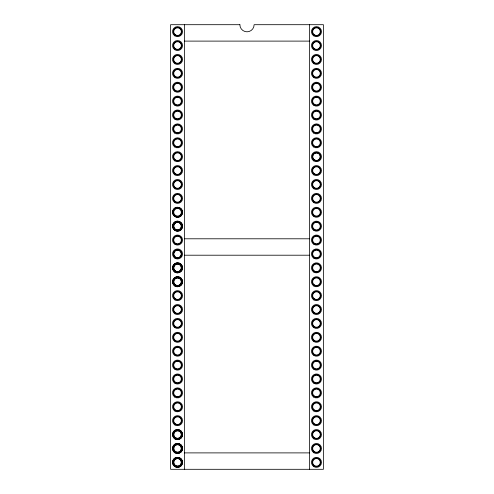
<?xml version="1.0" encoding="UTF-8"?>
<svg xmlns="http://www.w3.org/2000/svg" width="494" height="494" viewBox="0 0 494 494"><rect width="100%" height="100%" fill="white"/><g stroke="black" fill="none" stroke-linecap="round" stroke-linejoin="round"><path stroke-width="0.74" d="M184.478 41.107L309.522 41.107M184.478 238.793L309.522 238.793M184.478 255.207L309.522 255.207M184.478 452.893L309.522 452.893M309.522 24.7L309.522 469.3M184.478 24.7L184.478 469.3M239.886 24.7L170.584 24.7L170.584 469.3L323.416 469.3L323.416 24.7L254.114 24.7A7.114 7.114 0 0 1 247 31.814A7.114 7.114 0 0 1 239.886 24.7M314.338 466.046A4.267 4.267 0 0 0 320.736 462.353A4.267 4.267 0 0 0 314.338 458.66A4.267 4.267 0 0 0 314.338 466.046M313.956 466.713A5.033 5.033 0 0 0 321.501 462.353A5.033 5.033 0 0 0 313.956 457.994A5.033 5.033 0 0 0 313.956 466.713M314.555 465.669A3.829 3.829 0 0 0 320.297 462.353A3.829 3.829 0 0 0 314.555 459.037A3.829 3.829 0 0 0 314.555 465.669M314.338 452.152A4.267 4.267 0 0 0 320.736 448.459A4.267 4.267 0 0 0 314.338 444.767A4.267 4.267 0 0 0 314.338 452.152M313.956 452.819A5.033 5.033 0 0 0 321.501 448.459A5.033 5.033 0 0 0 313.956 444.1A5.033 5.033 0 0 0 313.956 452.819M314.555 451.775A3.829 3.829 0 0 0 320.297 448.459A3.829 3.829 0 0 0 314.555 445.143A3.829 3.829 0 0 0 314.555 451.775M314.338 438.258A4.267 4.267 0 0 0 320.736 434.566A4.267 4.267 0 0 0 314.338 430.873A4.267 4.267 0 0 0 314.338 438.258M313.956 438.925A5.033 5.033 0 0 0 321.501 434.566A5.033 5.033 0 0 0 313.956 430.206A5.033 5.033 0 0 0 313.956 438.925M314.555 437.882A3.829 3.829 0 0 0 320.297 434.566A3.829 3.829 0 0 0 314.555 431.25A3.829 3.829 0 0 0 314.555 437.882M314.338 424.365A4.267 4.267 0 0 0 320.736 420.672A4.267 4.267 0 0 0 314.338 416.979A4.267 4.267 0 0 0 314.338 424.365M313.956 425.031A5.033 5.033 0 0 0 321.501 420.672A5.033 5.033 0 0 0 313.956 416.312A5.033 5.033 0 0 0 313.956 425.031M314.555 423.988A3.829 3.829 0 0 0 320.297 420.672A3.829 3.829 0 0 0 314.555 417.356A3.829 3.829 0 0 0 314.555 423.988M314.338 410.471A4.267 4.267 0 0 0 320.736 406.778A4.267 4.267 0 0 0 314.338 403.085A4.267 4.267 0 0 0 314.338 410.471M313.956 411.138A5.033 5.033 0 0 0 321.501 406.778A5.033 5.033 0 0 0 313.956 402.419A5.033 5.033 0 0 0 313.956 411.138M314.555 410.094A3.829 3.829 0 0 0 320.297 406.778A3.829 3.829 0 0 0 314.555 403.462A3.829 3.829 0 0 0 314.555 410.094M314.079 396.416A4.267 4.267 0 0 0 320.723 393.187A4.267 4.267 0 0 0 314.604 389.05A4.267 4.267 0 0 0 314.079 396.416M313.647 397.053A5.033 5.033 0 0 0 321.489 393.243A5.033 5.033 0 0 0 314.27 388.358A5.033 5.033 0 0 0 313.647 397.053M314.32 396.058A3.829 3.829 0 0 0 320.285 393.156A3.829 3.829 0 0 0 314.795 389.439A3.829 3.829 0 0 0 314.32 396.058M314.079 382.523A4.267 4.267 0 0 0 320.723 379.293A4.267 4.267 0 0 0 314.604 375.156A4.267 4.267 0 0 0 314.079 382.523M313.956 383.35A5.033 5.033 0 0 0 321.501 378.991A5.033 5.033 0 0 0 313.956 374.631A5.033 5.033 0 0 0 313.956 383.35M314.555 382.307A3.829 3.829 0 0 0 320.297 378.991A3.829 3.829 0 0 0 314.555 375.675A3.829 3.829 0 0 0 314.555 382.307M314.338 368.79A4.267 4.267 0 0 0 320.736 365.097A4.267 4.267 0 0 0 314.338 361.404A4.267 4.267 0 0 0 314.338 368.79M313.956 369.456A5.033 5.033 0 0 0 321.501 365.097A5.033 5.033 0 0 0 313.956 360.737A5.033 5.033 0 0 0 313.956 369.456M314.555 368.413A3.829 3.829 0 0 0 320.297 365.097A3.829 3.829 0 0 0 314.555 361.781A3.829 3.829 0 0 0 314.555 368.413M314.338 354.896A4.267 4.267 0 0 0 320.736 351.203A4.267 4.267 0 0 0 314.338 347.51A4.267 4.267 0 0 0 314.338 354.896M313.956 355.563A5.033 5.033 0 0 0 321.501 351.203A5.033 5.033 0 0 0 313.956 346.844A5.033 5.033 0 0 0 313.956 355.563M314.555 354.519A3.829 3.829 0 0 0 320.297 351.203A3.829 3.829 0 0 0 314.555 347.887A3.829 3.829 0 0 0 314.555 354.519M314.338 341.002A4.267 4.267 0 0 0 320.736 337.309A4.267 4.267 0 0 0 314.338 333.617A4.267 4.267 0 0 0 314.338 341.002M313.956 341.669A5.033 5.033 0 0 0 321.501 337.309A5.033 5.033 0 0 0 313.956 332.95A5.033 5.033 0 0 0 313.956 341.669M314.32 340.483A3.829 3.829 0 0 0 320.285 337.581A3.829 3.829 0 0 0 314.795 333.864A3.829 3.829 0 0 0 314.32 340.483M314.079 326.948A4.267 4.267 0 0 0 320.723 323.718A4.267 4.267 0 0 0 314.604 319.581A4.267 4.267 0 0 0 314.079 326.948M313.647 327.584A5.033 5.033 0 0 0 321.489 323.774A5.033 5.033 0 0 0 314.27 318.889A5.033 5.033 0 0 0 313.647 327.584M314.555 326.732A3.829 3.829 0 0 0 320.297 323.416A3.829 3.829 0 0 0 314.555 320.1A3.829 3.829 0 0 0 314.555 326.732M314.338 313.215A4.267 4.267 0 0 0 320.736 309.522A4.267 4.267 0 0 0 314.338 305.829A4.267 4.267 0 0 0 314.338 313.215M313.956 313.881A5.033 5.033 0 0 0 321.501 309.522A5.033 5.033 0 0 0 313.956 305.162A5.033 5.033 0 0 0 313.956 313.881M314.555 312.838A3.829 3.829 0 0 0 320.297 309.522A3.829 3.829 0 0 0 314.555 306.206A3.829 3.829 0 0 0 314.555 312.838M314.338 299.321A4.267 4.267 0 0 0 320.736 295.628A4.267 4.267 0 0 0 314.338 291.935A4.267 4.267 0 0 0 314.338 299.321M313.956 299.988A5.033 5.033 0 0 0 321.501 295.628A5.033 5.033 0 0 0 313.956 291.269A5.033 5.033 0 0 0 313.956 299.988M314.555 298.944A3.829 3.829 0 0 0 320.297 295.628A3.829 3.829 0 0 0 314.555 292.312A3.829 3.829 0 0 0 314.555 298.944M314.079 285.266A4.267 4.267 0 0 0 320.723 282.037A4.267 4.267 0 0 0 314.604 277.9A4.267 4.267 0 0 0 314.079 285.266M313.956 286.094A5.033 5.033 0 0 0 321.501 281.734A5.033 5.033 0 0 0 313.956 277.375A5.033 5.033 0 0 0 313.956 286.094M314.32 284.908A3.829 3.829 0 0 0 320.285 282.006A3.829 3.829 0 0 0 314.795 278.289A3.829 3.829 0 0 0 314.32 284.908M314.338 271.533A4.267 4.267 0 0 0 320.736 267.841A4.267 4.267 0 0 0 314.338 264.148A4.267 4.267 0 0 0 314.338 271.533M313.956 272.2A5.033 5.033 0 0 0 321.501 267.841A5.033 5.033 0 0 0 313.956 263.481A5.033 5.033 0 0 0 313.956 272.2M314.555 271.157A3.829 3.829 0 0 0 320.297 267.841A3.829 3.829 0 0 0 314.555 264.525A3.829 3.829 0 0 0 314.555 271.157M314.338 257.64A4.267 4.267 0 0 0 320.736 253.947A4.267 4.267 0 0 0 314.338 250.254A4.267 4.267 0 0 0 314.338 257.64M313.956 258.306A5.033 5.033 0 0 0 321.501 253.947A5.033 5.033 0 0 0 313.956 249.587A5.033 5.033 0 0 0 313.956 258.306M314.555 257.263A3.829 3.829 0 0 0 320.297 253.947A3.829 3.829 0 0 0 314.555 250.631A3.829 3.829 0 0 0 314.555 257.263M314.338 243.746A4.267 4.267 0 0 0 320.736 240.053A4.267 4.267 0 0 0 314.338 236.36A4.267 4.267 0 0 0 314.338 243.746M313.956 244.413A5.033 5.033 0 0 0 321.501 240.053A5.033 5.033 0 0 0 313.956 235.694A5.033 5.033 0 0 0 313.956 244.413M314.555 243.369A3.829 3.829 0 0 0 320.297 240.053A3.829 3.829 0 0 0 314.555 236.737A3.829 3.829 0 0 0 314.555 243.369M314.338 229.852A4.267 4.267 0 0 0 320.736 226.159A4.267 4.267 0 0 0 314.338 222.467A4.267 4.267 0 0 0 314.338 229.852M313.956 230.519A5.033 5.033 0 0 0 321.501 226.159A5.033 5.033 0 0 0 313.956 221.8A5.033 5.033 0 0 0 313.956 230.519M314.555 229.475A3.829 3.829 0 0 0 320.297 226.159A3.829 3.829 0 0 0 314.555 222.843A3.829 3.829 0 0 0 314.555 229.475M314.338 215.958A4.267 4.267 0 0 0 320.736 212.266A4.267 4.267 0 0 0 314.338 208.573A4.267 4.267 0 0 0 314.338 215.958M313.956 216.625A5.033 5.033 0 0 0 321.501 212.266A5.033 5.033 0 0 0 313.956 207.906A5.033 5.033 0 0 0 313.956 216.625M314.555 215.582A3.829 3.829 0 0 0 320.297 212.266A3.829 3.829 0 0 0 314.555 208.95A3.829 3.829 0 0 0 314.555 215.582M314.079 201.904A4.267 4.267 0 0 0 320.723 198.674A4.267 4.267 0 0 0 314.604 194.537A4.267 4.267 0 0 0 314.079 201.904M313.956 202.731A5.033 5.033 0 0 0 321.501 198.372A5.033 5.033 0 0 0 313.956 194.012A5.033 5.033 0 0 0 313.956 202.731M314.555 201.688A3.829 3.829 0 0 0 320.297 198.372A3.829 3.829 0 0 0 314.555 195.056A3.829 3.829 0 0 0 314.555 201.688M314.338 188.171A4.267 4.267 0 0 0 320.736 184.478A4.267 4.267 0 0 0 314.338 180.785A4.267 4.267 0 0 0 314.338 188.171M313.956 188.838A5.033 5.033 0 0 0 321.501 184.478A5.033 5.033 0 0 0 313.956 180.119A5.033 5.033 0 0 0 313.956 188.838M314.555 187.794A3.829 3.829 0 0 0 320.297 184.478A3.829 3.829 0 0 0 314.555 181.162A3.829 3.829 0 0 0 314.555 187.794M314.338 174.277A4.267 4.267 0 0 0 320.736 170.584A4.267 4.267 0 0 0 314.338 166.892A4.267 4.267 0 0 0 314.338 174.277M313.956 174.944A5.033 5.033 0 0 0 321.501 170.584A5.033 5.033 0 0 0 313.956 166.225A5.033 5.033 0 0 0 313.956 174.944M314.555 173.9A3.829 3.829 0 0 0 320.297 170.584A3.829 3.829 0 0 0 314.555 167.268A3.829 3.829 0 0 0 314.555 173.9M314.338 160.383A4.267 4.267 0 0 0 320.736 156.691A4.267 4.267 0 0 0 314.338 152.998A4.267 4.267 0 0 0 314.338 160.383M313.647 160.859A5.033 5.033 0 0 0 321.489 157.049A5.033 5.033 0 0 0 314.27 152.164A5.033 5.033 0 0 0 313.647 160.859M314.555 160.007A3.829 3.829 0 0 0 320.297 156.691A3.829 3.829 0 0 0 314.555 153.375A3.829 3.829 0 0 0 314.555 160.007A3.829 3.829 0 0 0 320.297 156.691A3.829 3.829 0 0 0 314.555 153.375A3.829 3.829 0 0 0 314.555 160.007M314.079 146.329A4.267 4.267 0 0 0 320.723 143.099A4.267 4.267 0 0 0 314.604 138.962A4.267 4.267 0 0 0 314.079 146.329M313.647 146.965A5.033 5.033 0 0 0 321.489 143.155A5.033 5.033 0 0 0 314.27 138.271A5.033 5.033 0 0 0 313.647 146.965M314.555 146.113A3.829 3.829 0 0 0 320.297 142.797A3.829 3.829 0 0 0 314.555 139.481A3.829 3.829 0 0 0 314.555 146.113M314.079 132.435A4.267 4.267 0 0 0 320.723 129.206A4.267 4.267 0 0 0 314.604 125.068A4.267 4.267 0 0 0 314.079 132.435M313.647 133.071A5.033 5.033 0 0 0 321.489 129.261A5.033 5.033 0 0 0 314.27 124.377A5.033 5.033 0 0 0 313.647 133.071M314.555 132.219A3.829 3.829 0 0 0 320.297 128.903A3.829 3.829 0 0 0 314.555 125.587A3.829 3.829 0 0 0 314.555 132.219M314.079 118.541A4.267 4.267 0 0 0 320.723 115.312A4.267 4.267 0 0 0 314.604 111.175A4.267 4.267 0 0 0 314.079 118.541M313.956 119.369A5.033 5.033 0 0 0 321.501 115.009A5.033 5.033 0 0 0 313.956 110.65A5.033 5.033 0 0 0 313.956 119.369M314.555 118.325A3.829 3.829 0 0 0 320.297 115.009A3.829 3.829 0 0 0 314.555 111.693A3.829 3.829 0 0 0 314.555 118.325M314.338 104.808A4.267 4.267 0 0 0 320.736 101.116A4.267 4.267 0 0 0 314.338 97.423A4.267 4.267 0 0 0 314.338 104.808M313.956 105.475A5.033 5.033 0 0 0 321.501 101.116A5.033 5.033 0 0 0 313.956 96.756A5.033 5.033 0 0 0 313.956 105.475M314.555 104.432A3.829 3.829 0 0 0 320.297 101.116A3.829 3.829 0 0 0 314.555 97.8A3.829 3.829 0 0 0 314.555 104.432M314.338 90.915A4.267 4.267 0 0 0 320.736 87.222A4.267 4.267 0 0 0 314.338 83.529A4.267 4.267 0 0 0 314.338 90.915M313.956 91.581A5.033 5.033 0 0 0 321.501 87.222A5.033 5.033 0 0 0 313.956 82.862A5.033 5.033 0 0 0 313.956 91.581M314.555 90.538A3.829 3.829 0 0 0 320.297 87.222A3.829 3.829 0 0 0 314.555 83.906A3.829 3.829 0 0 0 314.555 90.538M314.079 76.86A4.267 4.267 0 0 0 320.723 73.631A4.267 4.267 0 0 0 314.604 69.493A4.267 4.267 0 0 0 314.079 76.86M313.956 77.688A5.033 5.033 0 0 0 321.501 73.328A5.033 5.033 0 0 0 313.956 68.969A5.033 5.033 0 0 0 313.956 77.688M314.555 76.644A3.829 3.829 0 0 0 320.297 73.328A3.829 3.829 0 0 0 314.555 70.012A3.829 3.829 0 0 0 314.555 76.644M314.338 63.127A4.267 4.267 0 0 0 320.736 59.434A4.267 4.267 0 0 0 314.338 55.742A4.267 4.267 0 0 0 314.338 63.127M313.956 63.794A5.033 5.033 0 0 0 321.501 59.434A5.033 5.033 0 0 0 313.956 55.075A5.033 5.033 0 0 0 313.956 63.794M314.555 62.75A3.829 3.829 0 0 0 320.297 59.434A3.829 3.829 0 0 0 314.555 56.118A3.829 3.829 0 0 0 314.555 62.75M314.338 49.233A4.267 4.267 0 0 0 320.736 45.541A4.267 4.267 0 0 0 314.338 41.848A4.267 4.267 0 0 0 314.338 49.233M313.647 49.709A5.033 5.033 0 0 0 321.489 45.899A5.033 5.033 0 0 0 314.27 41.014A5.033 5.033 0 0 0 313.647 49.709M314.555 48.857A3.829 3.829 0 0 0 320.297 45.541A3.829 3.829 0 0 0 314.555 42.225A3.829 3.829 0 0 0 314.555 48.857M314.338 35.34A4.267 4.267 0 0 0 320.736 31.647A4.267 4.267 0 0 0 314.338 27.954A4.267 4.267 0 0 0 314.338 35.34M313.647 35.815A5.033 5.033 0 0 0 321.489 32.005A5.033 5.033 0 0 0 314.27 27.121A5.033 5.033 0 0 0 313.647 35.815M314.555 34.963A3.829 3.829 0 0 0 320.297 31.647A3.829 3.829 0 0 0 314.555 28.331A3.829 3.829 0 0 0 314.555 34.963M175.401 466.046A4.267 4.267 0 0 0 181.798 462.353A4.267 4.267 0 0 0 175.401 458.66A4.267 4.267 0 0 0 175.401 466.046M174.709 466.521A5.033 5.033 0 0 0 182.552 462.711A5.033 5.033 0 0 0 175.333 457.827A5.033 5.033 0 0 0 174.709 466.521M175.617 465.669A3.829 3.829 0 0 0 181.36 462.353A3.829 3.829 0 0 0 175.617 459.037A3.829 3.829 0 0 0 175.617 465.669A3.829 3.829 0 0 0 181.36 462.353A3.829 3.829 0 0 0 175.617 459.037A3.829 3.829 0 0 0 175.617 465.669M175.018 466.713A5.033 5.033 0 0 0 182.564 462.353A5.033 5.033 0 0 0 175.018 457.994A5.033 5.033 0 0 0 175.018 466.713M175.401 452.152A4.267 4.267 0 0 0 181.798 448.459A4.267 4.267 0 0 0 175.401 444.767A4.267 4.267 0 0 0 175.401 452.152M175.018 452.819A5.033 5.033 0 0 0 182.564 448.459A5.033 5.033 0 0 0 175.018 444.1A5.033 5.033 0 0 0 175.018 452.819A5.033 5.033 0 0 0 182.564 448.459A5.033 5.033 0 0 0 175.018 444.1A5.033 5.033 0 0 0 175.018 452.819M175.617 451.775A3.829 3.829 0 0 0 181.36 448.459A3.829 3.829 0 0 0 175.617 445.143A3.829 3.829 0 0 0 175.617 451.775A3.829 3.829 0 0 0 181.36 448.459A3.829 3.829 0 0 0 175.617 445.143A3.829 3.829 0 0 0 175.617 451.775M175.401 438.258A4.267 4.267 0 0 0 181.798 434.566A4.267 4.267 0 0 0 175.401 430.873A4.267 4.267 0 0 0 175.401 438.258M175.018 438.925A5.033 5.033 0 0 0 182.564 434.566A5.033 5.033 0 0 0 175.018 430.206A5.033 5.033 0 0 0 175.018 438.925A5.033 5.033 0 0 0 182.564 434.566A5.033 5.033 0 0 0 175.018 430.206A5.033 5.033 0 0 0 175.018 438.925M175.382 437.74A3.829 3.829 0 0 0 181.347 434.837A3.829 3.829 0 0 0 175.858 431.12A3.829 3.829 0 0 0 175.382 437.74M175.617 437.882A3.829 3.829 0 0 0 181.36 434.566A3.829 3.829 0 0 0 175.617 431.25A3.829 3.829 0 0 0 175.617 437.882M175.401 424.365A4.267 4.267 0 0 0 181.798 420.672A4.267 4.267 0 0 0 175.401 416.979A4.267 4.267 0 0 0 175.401 424.365M175.018 425.031A5.033 5.033 0 0 0 182.564 420.672A5.033 5.033 0 0 0 175.018 416.312A5.033 5.033 0 0 0 175.018 425.031M175.617 423.988A3.829 3.829 0 0 0 181.36 420.672A3.829 3.829 0 0 0 175.617 417.356A3.829 3.829 0 0 0 175.617 423.988M175.401 410.471A4.267 4.267 0 0 0 181.798 406.778A4.267 4.267 0 0 0 175.401 403.085A4.267 4.267 0 0 0 175.401 410.471M175.018 411.138A5.033 5.033 0 0 0 182.564 406.778A5.033 5.033 0 0 0 175.018 402.419A5.033 5.033 0 0 0 175.018 411.138M175.617 410.094A3.829 3.829 0 0 0 181.36 406.778A3.829 3.829 0 0 0 175.617 403.462A3.829 3.829 0 0 0 175.617 410.094M175.142 396.416A4.267 4.267 0 0 0 181.786 393.187A4.267 4.267 0 0 0 175.666 389.05A4.267 4.267 0 0 0 175.142 396.416M174.709 397.053A5.033 5.033 0 0 0 182.552 393.243A5.033 5.033 0 0 0 175.333 388.358A5.033 5.033 0 0 0 174.709 397.053M175.382 396.058A3.829 3.829 0 0 0 181.347 393.156A3.829 3.829 0 0 0 175.858 389.439A3.829 3.829 0 0 0 175.382 396.058M175.142 382.523A4.267 4.267 0 0 0 181.786 379.293A4.267 4.267 0 0 0 175.666 375.156A4.267 4.267 0 0 0 175.142 382.523M175.018 383.35A5.033 5.033 0 0 0 182.564 378.991A5.033 5.033 0 0 0 175.018 374.631A5.033 5.033 0 0 0 175.018 383.35M175.617 382.307A3.829 3.829 0 0 0 181.36 378.991A3.829 3.829 0 0 0 175.617 375.675A3.829 3.829 0 0 0 175.617 382.307M175.401 368.79A4.267 4.267 0 0 0 181.798 365.097A4.267 4.267 0 0 0 175.401 361.404A4.267 4.267 0 0 0 175.401 368.79M175.018 369.456A5.033 5.033 0 0 0 182.564 365.097A5.033 5.033 0 0 0 175.018 360.737A5.033 5.033 0 0 0 175.018 369.456M175.617 368.413A3.829 3.829 0 0 0 181.36 365.097A3.829 3.829 0 0 0 175.617 361.781A3.829 3.829 0 0 0 175.617 368.413M175.401 354.896A4.267 4.267 0 0 0 181.798 351.203A4.267 4.267 0 0 0 175.401 347.51A4.267 4.267 0 0 0 175.401 354.896M175.018 355.563A5.033 5.033 0 0 0 182.564 351.203A5.033 5.033 0 0 0 175.018 346.844A5.033 5.033 0 0 0 175.018 355.563M175.617 354.519A3.829 3.829 0 0 0 181.36 351.203A3.829 3.829 0 0 0 175.617 347.887A3.829 3.829 0 0 0 175.617 354.519M175.401 341.002A4.267 4.267 0 0 0 181.798 337.309A4.267 4.267 0 0 0 175.401 333.617A4.267 4.267 0 0 0 175.401 341.002M175.018 341.669A5.033 5.033 0 0 0 182.564 337.309A5.033 5.033 0 0 0 175.018 332.95A5.033 5.033 0 0 0 175.018 341.669M175.382 340.483A3.829 3.829 0 0 0 181.347 337.581A3.829 3.829 0 0 0 175.858 333.864A3.829 3.829 0 0 0 175.382 340.483M175.142 326.948A4.267 4.267 0 0 0 181.786 323.718A4.267 4.267 0 0 0 175.666 319.581A4.267 4.267 0 0 0 175.142 326.948M174.709 327.584A5.033 5.033 0 0 0 182.552 323.774A5.033 5.033 0 0 0 175.333 318.889A5.033 5.033 0 0 0 174.709 327.584M175.617 326.732A3.829 3.829 0 0 0 181.36 323.416A3.829 3.829 0 0 0 175.617 320.1A3.829 3.829 0 0 0 175.617 326.732M175.401 313.215A4.267 4.267 0 0 0 181.798 309.522A4.267 4.267 0 0 0 175.401 305.829A4.267 4.267 0 0 0 175.401 313.215M175.018 313.881A5.033 5.033 0 0 0 182.564 309.522A5.033 5.033 0 0 0 175.018 305.162A5.033 5.033 0 0 0 175.018 313.881M175.617 312.838A3.829 3.829 0 0 0 181.36 309.522A3.829 3.829 0 0 0 175.617 306.206A3.829 3.829 0 0 0 175.617 312.838M175.401 299.321A4.267 4.267 0 0 0 181.798 295.628A4.267 4.267 0 0 0 175.401 291.935A4.267 4.267 0 0 0 175.401 299.321M175.018 299.988A5.033 5.033 0 0 0 182.564 295.628A5.033 5.033 0 0 0 175.018 291.269A5.033 5.033 0 0 0 175.018 299.988M175.617 298.944A3.829 3.829 0 0 0 181.36 295.628A3.829 3.829 0 0 0 175.617 292.312A3.829 3.829 0 0 0 175.617 298.944M175.142 285.266A4.267 4.267 0 0 0 181.786 282.037A4.267 4.267 0 0 0 175.666 277.9A4.267 4.267 0 0 0 175.142 285.266M175.018 286.094A5.033 5.033 0 0 0 182.564 281.734A5.033 5.033 0 0 0 175.018 277.375A5.033 5.033 0 0 0 175.018 286.094A5.033 5.033 0 0 0 182.564 281.734A5.033 5.033 0 0 0 175.018 277.375A5.033 5.033 0 0 0 175.018 286.094M175.617 285.05A3.829 3.829 0 0 0 181.36 281.734A3.829 3.829 0 0 0 175.617 278.418A3.829 3.829 0 0 0 175.617 285.05A3.829 3.829 0 0 0 181.36 281.734A3.829 3.829 0 0 0 175.617 278.418A3.829 3.829 0 0 0 175.617 285.05M175.401 271.533A4.267 4.267 0 0 0 181.798 267.841A4.267 4.267 0 0 0 175.401 264.148A4.267 4.267 0 0 0 175.401 271.533M175.018 272.2A5.033 5.033 0 0 0 182.564 267.841A5.033 5.033 0 0 0 175.018 263.481A5.033 5.033 0 0 0 175.018 272.2A5.033 5.033 0 0 0 182.564 267.841A5.033 5.033 0 0 0 175.018 263.481A5.033 5.033 0 0 0 175.018 272.2M175.617 271.157A3.829 3.829 0 0 0 181.36 267.841A3.829 3.829 0 0 0 175.617 264.525A3.829 3.829 0 0 0 175.617 271.157A3.829 3.829 0 0 0 181.36 267.841A3.829 3.829 0 0 0 175.617 264.525A3.829 3.829 0 0 0 175.617 271.157M175.401 257.64A4.267 4.267 0 0 0 181.798 253.947A4.267 4.267 0 0 0 175.401 250.254A4.267 4.267 0 0 0 175.401 257.64M175.018 258.306A5.033 5.033 0 0 0 182.564 253.947A5.033 5.033 0 0 0 175.018 249.587A5.033 5.033 0 0 0 175.018 258.306M175.617 257.263A3.829 3.829 0 0 0 181.36 253.947A3.829 3.829 0 0 0 175.617 250.631A3.829 3.829 0 0 0 175.617 257.263A3.829 3.829 0 0 0 181.36 253.947A3.829 3.829 0 0 0 175.617 250.631A3.829 3.829 0 0 0 175.617 257.263M175.401 243.746A4.267 4.267 0 0 0 181.798 240.053A4.267 4.267 0 0 0 175.401 236.36A4.267 4.267 0 0 0 175.401 243.746M175.018 244.413A5.033 5.033 0 0 0 182.564 240.053A5.033 5.033 0 0 0 175.018 235.694A5.033 5.033 0 0 0 175.018 244.413M175.617 243.369A3.829 3.829 0 0 0 181.36 240.053A3.829 3.829 0 0 0 175.617 236.737A3.829 3.829 0 0 0 175.617 243.369M175.401 229.852A4.267 4.267 0 0 0 181.798 226.159A4.267 4.267 0 0 0 175.401 222.467A4.267 4.267 0 0 0 175.401 229.852M175.018 230.519A5.033 5.033 0 0 0 182.564 226.159A5.033 5.033 0 0 0 175.018 221.8A5.033 5.033 0 0 0 175.018 230.519A5.033 5.033 0 0 0 182.564 226.159A5.033 5.033 0 0 0 175.018 221.8A5.033 5.033 0 0 0 175.018 230.519M175.617 229.475A3.829 3.829 0 0 0 181.36 226.159A3.829 3.829 0 0 0 175.617 222.843A3.829 3.829 0 0 0 175.617 229.475A3.829 3.829 0 0 0 181.36 226.159A3.829 3.829 0 0 0 175.617 222.843A3.829 3.829 0 0 0 175.617 229.475M175.401 215.958A4.267 4.267 0 0 0 181.798 212.266A4.267 4.267 0 0 0 175.401 208.573A4.267 4.267 0 0 0 175.401 215.958M175.018 216.625A5.033 5.033 0 0 0 182.564 212.266A5.033 5.033 0 0 0 175.018 207.906A5.033 5.033 0 0 0 175.018 216.625A5.033 5.033 0 0 0 182.564 212.266A5.033 5.033 0 0 0 175.018 207.906A5.033 5.033 0 0 0 175.018 216.625M175.617 215.582A3.829 3.829 0 0 0 181.36 212.266A3.829 3.829 0 0 0 175.617 208.95A3.829 3.829 0 0 0 175.617 215.582M175.142 201.904A4.267 4.267 0 0 0 181.786 198.674A4.267 4.267 0 0 0 175.666 194.537A4.267 4.267 0 0 0 175.142 201.904M175.018 202.731A5.033 5.033 0 0 0 182.564 198.372A5.033 5.033 0 0 0 175.018 194.012A5.033 5.033 0 0 0 175.018 202.731M175.617 201.688A3.829 3.829 0 0 0 181.36 198.372A3.829 3.829 0 0 0 175.617 195.056A3.829 3.829 0 0 0 175.617 201.688M175.401 188.171A4.267 4.267 0 0 0 181.798 184.478A4.267 4.267 0 0 0 175.401 180.785A4.267 4.267 0 0 0 175.401 188.171M175.018 188.838A5.033 5.033 0 0 0 182.564 184.478A5.033 5.033 0 0 0 175.018 180.119A5.033 5.033 0 0 0 175.018 188.838M175.617 187.794A3.829 3.829 0 0 0 181.36 184.478A3.829 3.829 0 0 0 175.617 181.162A3.829 3.829 0 0 0 175.617 187.794M175.401 174.277A4.267 4.267 0 0 0 181.798 170.584A4.267 4.267 0 0 0 175.401 166.892A4.267 4.267 0 0 0 175.401 174.277M175.018 174.944A5.033 5.033 0 0 0 182.564 170.584A5.033 5.033 0 0 0 175.018 166.225A5.033 5.033 0 0 0 175.018 174.944M175.617 173.9A3.829 3.829 0 0 0 181.36 170.584A3.829 3.829 0 0 0 175.617 167.268A3.829 3.829 0 0 0 175.617 173.9M175.401 160.383A4.267 4.267 0 0 0 181.798 156.691A4.267 4.267 0 0 0 175.401 152.998A4.267 4.267 0 0 0 175.401 160.383M174.709 160.859A5.033 5.033 0 0 0 182.552 157.049A5.033 5.033 0 0 0 175.333 152.164A5.033 5.033 0 0 0 174.709 160.859M175.617 160.007A3.829 3.829 0 0 0 181.36 156.691A3.829 3.829 0 0 0 175.617 153.375A3.829 3.829 0 0 0 175.617 160.007M175.142 146.329A4.267 4.267 0 0 0 181.786 143.099A4.267 4.267 0 0 0 175.666 138.962A4.267 4.267 0 0 0 175.142 146.329M174.709 146.965A5.033 5.033 0 0 0 182.552 143.155A5.033 5.033 0 0 0 175.333 138.271A5.033 5.033 0 0 0 174.709 146.965M175.617 146.113A3.829 3.829 0 0 0 181.36 142.797A3.829 3.829 0 0 0 175.617 139.481A3.829 3.829 0 0 0 175.617 146.113M175.142 132.435A4.267 4.267 0 0 0 181.786 129.206A4.267 4.267 0 0 0 175.666 125.068A4.267 4.267 0 0 0 175.142 132.435M174.709 133.071A5.033 5.033 0 0 0 182.552 129.261A5.033 5.033 0 0 0 175.333 124.377A5.033 5.033 0 0 0 174.709 133.071M175.617 132.219A3.829 3.829 0 0 0 181.36 128.903A3.829 3.829 0 0 0 175.617 125.587A3.829 3.829 0 0 0 175.617 132.219M175.142 118.541A4.267 4.267 0 0 0 181.786 115.312A4.267 4.267 0 0 0 175.666 111.175A4.267 4.267 0 0 0 175.142 118.541M175.018 119.369A5.033 5.033 0 0 0 182.564 115.009A5.033 5.033 0 0 0 175.018 110.65A5.033 5.033 0 0 0 175.018 119.369M175.617 118.325A3.829 3.829 0 0 0 181.36 115.009A3.829 3.829 0 0 0 175.617 111.693A3.829 3.829 0 0 0 175.617 118.325M175.401 104.808A4.267 4.267 0 0 0 181.798 101.116A4.267 4.267 0 0 0 175.401 97.423A4.267 4.267 0 0 0 175.401 104.808M175.018 105.475A5.033 5.033 0 0 0 182.564 101.116A5.033 5.033 0 0 0 175.018 96.756A5.033 5.033 0 0 0 175.018 105.475M175.617 104.432A3.829 3.829 0 0 0 181.36 101.116A3.829 3.829 0 0 0 175.617 97.8A3.829 3.829 0 0 0 175.617 104.432M175.401 90.915A4.267 4.267 0 0 0 181.798 87.222A4.267 4.267 0 0 0 175.401 83.529A4.267 4.267 0 0 0 175.401 90.915M175.018 91.581A5.033 5.033 0 0 0 182.564 87.222A5.033 5.033 0 0 0 175.018 82.862A5.033 5.033 0 0 0 175.018 91.581M175.617 90.538A3.829 3.829 0 0 0 181.36 87.222A3.829 3.829 0 0 0 175.617 83.906A3.829 3.829 0 0 0 175.617 90.538M175.142 76.86A4.267 4.267 0 0 0 181.786 73.631A4.267 4.267 0 0 0 175.666 69.493A4.267 4.267 0 0 0 175.142 76.86M175.018 77.688A5.033 5.033 0 0 0 182.564 73.328A5.033 5.033 0 0 0 175.018 68.969A5.033 5.033 0 0 0 175.018 77.688M175.617 76.644A3.829 3.829 0 0 0 181.36 73.328A3.829 3.829 0 0 0 175.617 70.012A3.829 3.829 0 0 0 175.617 76.644M175.401 63.127A4.267 4.267 0 0 0 181.798 59.434A4.267 4.267 0 0 0 175.401 55.742A4.267 4.267 0 0 0 175.401 63.127M175.018 63.794A5.033 5.033 0 0 0 182.564 59.434A5.033 5.033 0 0 0 175.018 55.075A5.033 5.033 0 0 0 175.018 63.794M175.617 62.75A3.829 3.829 0 0 0 181.36 59.434A3.829 3.829 0 0 0 175.617 56.118A3.829 3.829 0 0 0 175.617 62.75M175.401 49.233A4.267 4.267 0 0 0 181.798 45.541A4.267 4.267 0 0 0 175.401 41.848A4.267 4.267 0 0 0 175.401 49.233M174.709 49.709A5.033 5.033 0 0 0 182.552 45.899A5.033 5.033 0 0 0 175.333 41.014A5.033 5.033 0 0 0 174.709 49.709M175.617 48.857A3.829 3.829 0 0 0 181.36 45.541A3.829 3.829 0 0 0 175.617 42.225A3.829 3.829 0 0 0 175.617 48.857M175.401 35.34A4.267 4.267 0 0 0 181.798 31.647A4.267 4.267 0 0 0 175.401 27.954A4.267 4.267 0 0 0 175.401 35.34M174.709 35.815A5.033 5.033 0 0 0 182.552 32.005A5.033 5.033 0 0 0 175.333 27.121A5.033 5.033 0 0 0 174.709 35.815M175.617 34.963A3.829 3.829 0 0 0 181.36 31.647A3.829 3.829 0 0 0 175.617 28.331A3.829 3.829 0 0 0 175.617 34.963"/></g></svg>
